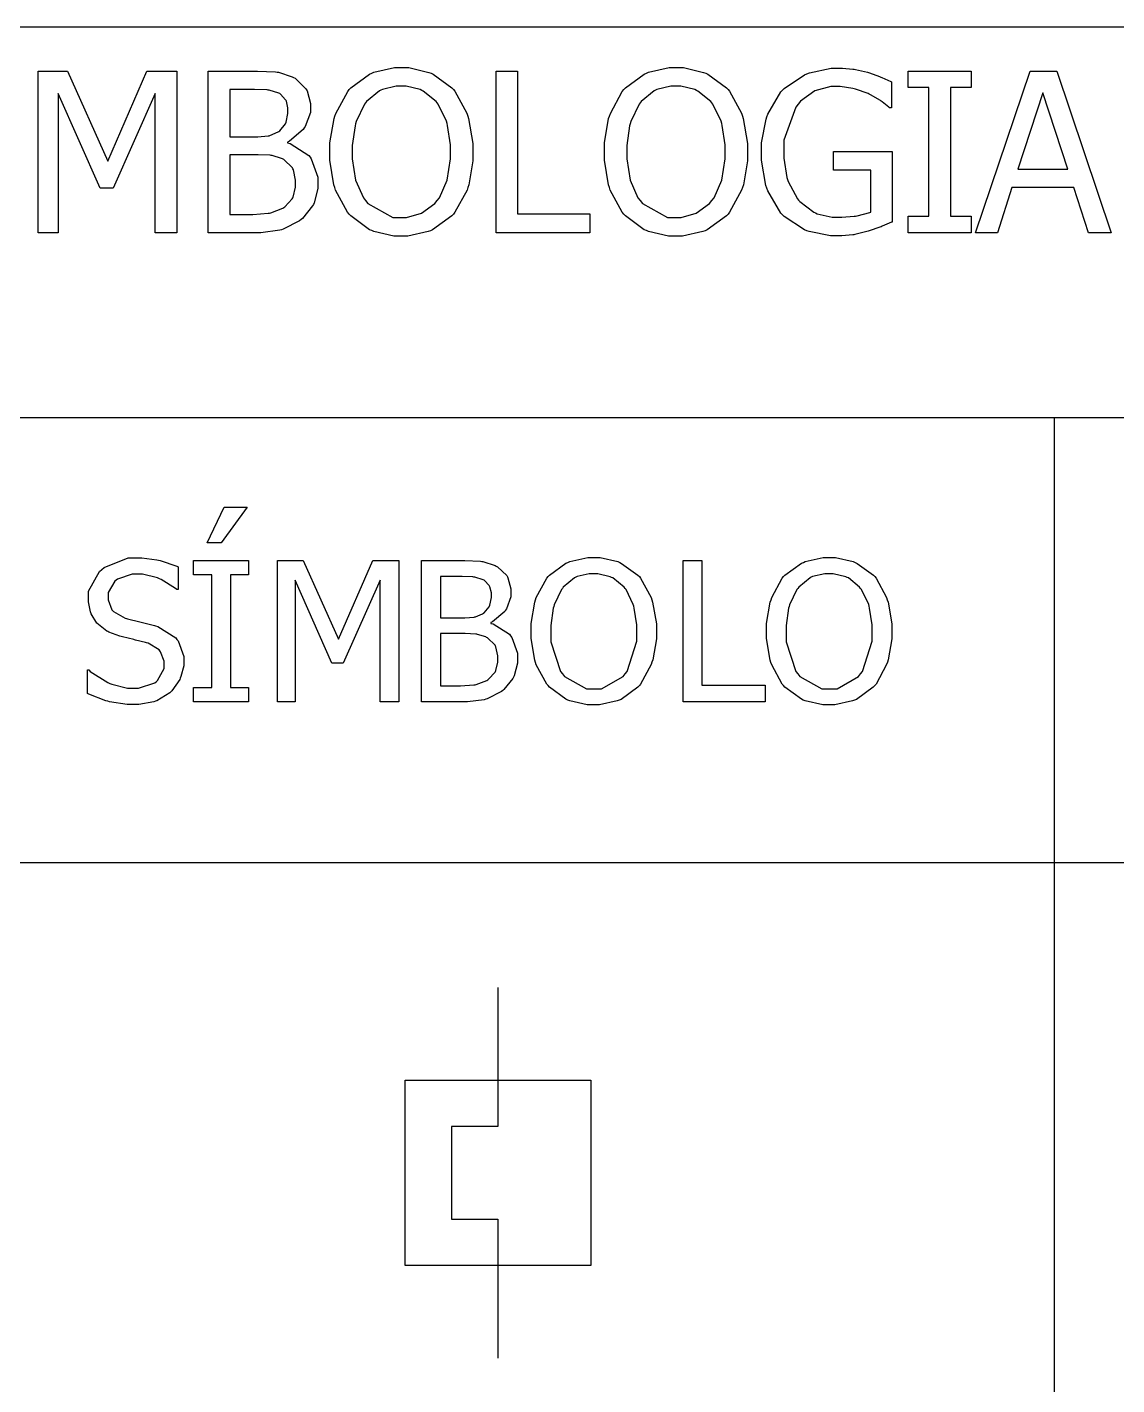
# Model space of a CAD drawing. Header units: millimetres. Extents: x 1974 to 2560, y 1429 to 1567.
# Drawn here: x 2493.155 to 2495.224, y 1530.119 to 1532.696 of the extents above; entities that cross this region are included whole.
import ezdxf

# ---------------------------------------------------------------- set-up
doc = ezdxf.new("R2010")
doc.units = ezdxf.units.MM
doc.layers.add('TEXTO', color=4, linetype='Continuous')
doc.layers.add('TIMBRE', color=7, linetype='Continuous')

msp = doc.modelspace()

# ---------------------------------------------------------------- linework, layer by layer
at = {"layer": 'TEXTO', "color": 0}
for p, q in [((2493.8134, 1532.6101), (2493.8522, 1532.6188)), ((2493.8522, 1532.6188), (2493.8652, 1532.6188)), ((2493.8652, 1532.6188), (2493.8793, 1532.6188)), ((2493.8793, 1532.6188), (2493.9175, 1532.6098)), ((2494.3349, 1532.6101), (2494.3737, 1532.6188)), ((2494.3737, 1532.6188), (2494.3867, 1532.6188)), ((2494.3867, 1532.6188), (2494.4008, 1532.6188)), ((2494.4008, 1532.6188), (2494.439, 1532.6098)), ((2494.64, 1532.6089), (2494.6816, 1532.618)), ((2494.6816, 1532.618), (2494.6955, 1532.618)), ((2494.6955, 1532.618), (2494.7029, 1532.618)), ((2494.7029, 1532.618), (2494.7228, 1532.6161)), ((2494.7228, 1532.6161), (2494.7252, 1532.6157)), ((2494.7252, 1532.6157), (2494.7275, 1532.6154)), ((2494.7275, 1532.6154), (2494.7501, 1532.6103)), ((2493.1759, 1532.3054), (2493.1759, 1532.6124)), ((2493.1759, 1532.6124), (2493.2316, 1532.6124)), ((2493.2316, 1532.6124), (2493.3083, 1532.4415)), ((2493.3083, 1532.4415), (2493.3823, 1532.6124)), ((2493.3823, 1532.6124), (2493.439, 1532.6124)), ((2493.439, 1532.6124), (2493.439, 1532.3054)), ((2493.439, 1532.6124), (2493.439, 1532.6124)), ((2493.4987, 1532.3054), (2493.4987, 1532.6124)), ((2493.4987, 1532.6124), (2493.5802, 1532.6124)), ((2493.5802, 1532.6124), (2493.5924, 1532.6124)), ((2493.5924, 1532.6124), (2493.6266, 1532.6106)), ((2493.6266, 1532.6106), (2493.6294, 1532.6103)), ((2493.6294, 1532.6103), (2493.6321, 1532.61)), ((2493.6321, 1532.61), (2493.6583, 1532.6014)), ((2493.6583, 1532.6014), (2493.6608, 1532.6001)), ((2493.6608, 1532.6001), (2493.6635, 1532.5986)), ((2493.6635, 1532.5986), (2493.6836, 1532.5793)), ((2493.7694, 1532.5806), (2493.8051, 1532.6065)), ((2493.8051, 1532.6065), (2493.8093, 1532.6082)), ((2493.8093, 1532.6082), (2493.8134, 1532.6101)), ((2493.9175, 1532.6098), (2493.9218, 1532.608)), ((2493.9218, 1532.608), (2493.926, 1532.6062)), ((2493.926, 1532.6062), (2493.9614, 1532.5805)), ((2494.0451, 1532.3054), (2494.0451, 1532.6124)), ((2494.0451, 1532.6124), (2494.0859, 1532.6124)), ((2494.0859, 1532.6124), (2494.0859, 1532.3416)), ((2494.2908, 1532.5806), (2494.3266, 1532.6065)), ((2494.3266, 1532.6065), (2494.3307, 1532.6082)), ((2494.3307, 1532.6082), (2494.3349, 1532.6101)), ((2494.439, 1532.6098), (2494.4432, 1532.608)), ((2494.4432, 1532.608), (2494.4474, 1532.6062)), ((2494.4474, 1532.6062), (2494.4829, 1532.5805)), ((2494.5923, 1532.5793), (2494.6309, 1532.6053)), ((2494.6309, 1532.6053), (2494.6354, 1532.607)), ((2494.6354, 1532.607), (2494.64, 1532.6089)), ((2494.7501, 1532.6103), (2494.7524, 1532.6096)), ((2494.7524, 1532.6096), (2494.754, 1532.6091)), ((2494.754, 1532.6091), (2494.7733, 1532.6019)), ((2494.7733, 1532.6019), (2494.7754, 1532.6009)), ((2494.7754, 1532.6009), (2494.7775, 1532.6001)), ((2494.7775, 1532.6001), (2494.7945, 1532.5923)), ((2494.7945, 1532.5923), (2494.7959, 1532.5916)), ((2494.7959, 1532.5916), (2494.7959, 1532.5423)), ((2494.8278, 1532.5811), (2494.8278, 1532.6124)), ((2494.8278, 1532.6124), (2494.947, 1532.6124)), ((2494.947, 1532.6124), (2494.947, 1532.5811)), ((2494.9557, 1532.3054), (2495.0592, 1532.6124)), ((2495.0592, 1532.6124), (2495.1096, 1532.6124)), ((2495.1096, 1532.6124), (2495.213, 1532.3054)), ((2493.2933, 1532.3899), (2493.214, 1532.57)), ((2493.214, 1532.57), (2493.214, 1532.3054)), ((2493.3981, 1532.57), (2493.3182, 1532.3899)), ((2493.3981, 1532.3054), (2493.3981, 1532.57)), ((2493.5788, 1532.5775), (2493.5396, 1532.5775)), ((2493.5396, 1532.5775), (2493.5396, 1532.4876)), ((2493.5866, 1532.5775), (2493.5788, 1532.5775)), ((2493.6103, 1532.5766), (2493.5866, 1532.5775)), ((2493.6123, 1532.5763), (2493.6103, 1532.5766)), ((2493.6143, 1532.5761), (2493.6123, 1532.5763)), ((2493.6328, 1532.5705), (2493.6143, 1532.5761)), ((2493.6345, 1532.5695), (2493.6328, 1532.5705)), ((2493.6358, 1532.5687), (2493.6345, 1532.5695)), ((2493.6457, 1532.558), (2493.6358, 1532.5687)), ((2493.6836, 1532.5793), (2493.685, 1532.5769)), ((2493.685, 1532.5769), (2493.6863, 1532.5746)), ((2493.6863, 1532.5746), (2493.6926, 1532.551)), ((2493.7407, 1532.5318), (2493.7635, 1532.5737)), ((2493.7635, 1532.5737), (2493.7665, 1532.5772)), ((2493.7665, 1532.5772), (2493.7694, 1532.5806)), ((2493.8238, 1532.5746), (2493.7993, 1532.5545)), ((2493.8267, 1532.5759), (2493.8238, 1532.5746)), ((2493.8293, 1532.5772), (2493.8267, 1532.5759)), ((2493.8557, 1532.5836), (2493.8293, 1532.5772)), ((2493.8655, 1532.5836), (2493.8557, 1532.5836)), ((2493.8744, 1532.5836), (2493.8655, 1532.5836)), ((2493.9012, 1532.577), (2493.8744, 1532.5836)), ((2493.9042, 1532.5756), (2493.9012, 1532.577)), ((2493.907, 1532.5744), (2493.9042, 1532.5756)), ((2493.9315, 1532.5545), (2493.907, 1532.5744)), ((2493.9614, 1532.5805), (2493.9643, 1532.5772)), ((2493.9643, 1532.5772), (2493.9672, 1532.5739)), ((2493.9643, 1532.5772), (2493.9643, 1532.5772)), ((2493.9672, 1532.5739), (2493.9898, 1532.5321)), ((2494.2622, 1532.5318), (2494.2849, 1532.5737)), ((2494.2849, 1532.5737), (2494.2879, 1532.5772)), ((2494.2879, 1532.5772), (2494.2908, 1532.5806)), ((2494.3452, 1532.5746), (2494.3207, 1532.5545)), ((2494.348, 1532.5759), (2494.3452, 1532.5746)), ((2494.3507, 1532.5772), (2494.348, 1532.5759)), ((2494.3771, 1532.5836), (2494.3507, 1532.5772)), ((2494.3869, 1532.5836), (2494.3771, 1532.5836)), ((2494.3958, 1532.5836), (2494.3869, 1532.5836)), ((2494.4227, 1532.577), (2494.3958, 1532.5836)), ((2494.4256, 1532.5756), (2494.4227, 1532.577)), ((2494.4284, 1532.5744), (2494.4256, 1532.5756)), ((2494.4529, 1532.5545), (2494.4284, 1532.5744)), ((2494.4829, 1532.5805), (2494.4857, 1532.5772)), ((2494.4857, 1532.5772), (2494.4886, 1532.5739)), ((2494.4857, 1532.5772), (2494.4857, 1532.5772)), ((2494.4886, 1532.5739), (2494.5112, 1532.5321)), ((2494.5611, 1532.5307), (2494.5859, 1532.5726)), ((2494.5859, 1532.5726), (2494.5892, 1532.5759)), ((2494.5892, 1532.5759), (2494.5923, 1532.5793)), ((2494.6504, 1532.5745), (2494.6234, 1532.555)), ((2494.6805, 1532.5827), (2494.6504, 1532.5745)), ((2494.6905, 1532.5827), (2494.6805, 1532.5827)), ((2494.6985, 1532.5827), (2494.6905, 1532.5827)), ((2494.7224, 1532.5793), (2494.6985, 1532.5827)), ((2494.7252, 1532.5786), (2494.7224, 1532.5793)), ((2494.7278, 1532.578), (2494.7252, 1532.5786)), ((2494.7514, 1532.5695), (2494.7278, 1532.578)), ((2494.7536, 1532.5683), (2494.7514, 1532.5695)), ((2494.756, 1532.5672), (2494.7536, 1532.5683)), ((2494.7752, 1532.5563), (2494.756, 1532.5672)), ((2494.867, 1532.5811), (2494.8278, 1532.5811)), ((2494.867, 1532.3367), (2494.867, 1532.5811)), ((2494.947, 1532.5811), (2494.9079, 1532.5811)), ((2494.9079, 1532.5811), (2494.9079, 1532.3367)), ((2495.0834, 1532.5708), (2495.0361, 1532.426)), ((2495.1308, 1532.426), (2495.0834, 1532.5708)), ((2493.6464, 1532.5566), (2493.6457, 1532.558)), ((2493.647, 1532.5552), (2493.6464, 1532.5566)), ((2493.6501, 1532.5423), (2493.647, 1532.5552)), ((2493.6501, 1532.5374), (2493.6501, 1532.5423)), ((2493.6501, 1532.5319), (2493.6501, 1532.5374)), ((2493.6501, 1532.5374), (2493.6501, 1532.5374)), ((2493.6926, 1532.551), (2493.6926, 1532.5431)), ((2493.6926, 1532.5431), (2493.6926, 1532.5334)), ((2493.7952, 1532.5492), (2493.7796, 1532.5164)), ((2493.7972, 1532.5518), (2493.7952, 1532.5492)), ((2493.7993, 1532.5545), (2493.7972, 1532.5518)), ((2493.9335, 1532.5518), (2493.9315, 1532.5545)), ((2493.9355, 1532.5492), (2493.9335, 1532.5518)), ((2493.9509, 1532.5169), (2493.9355, 1532.5492)), ((2494.3166, 1532.5492), (2494.301, 1532.5164)), ((2494.3186, 1532.5518), (2494.3166, 1532.5492)), ((2494.3207, 1532.5545), (2494.3186, 1532.5518)), ((2494.455, 1532.5518), (2494.4529, 1532.5545)), ((2494.457, 1532.5492), (2494.455, 1532.5518)), ((2494.4724, 1532.5169), (2494.457, 1532.5492)), ((2494.6143, 1532.5438), (2494.5915, 1532.4813)), ((2494.6189, 1532.5493), (2494.6143, 1532.5438)), ((2494.6234, 1532.555), (2494.6189, 1532.5493)), ((2494.7766, 1532.5552), (2494.7752, 1532.5563)), ((2494.778, 1532.5542), (2494.7766, 1532.5552)), ((2494.7911, 1532.5435), (2494.778, 1532.5542)), ((2494.7924, 1532.5423), (2494.7911, 1532.5435)), ((2494.7959, 1532.5423), (2494.7924, 1532.5423)), ((2493.6345, 1532.4988), (2493.6455, 1532.5119)), ((2493.6455, 1532.5119), (2493.6462, 1532.5134)), ((2493.6462, 1532.5134), (2493.6468, 1532.5151)), ((2493.6468, 1532.5151), (2493.6501, 1532.5319)), ((2493.6926, 1532.5334), (2493.683, 1532.5072)), ((2493.7295, 1532.4759), (2493.7375, 1532.522)), ((2493.7375, 1532.522), (2493.7392, 1532.5269)), ((2493.7392, 1532.5269), (2493.7407, 1532.5318)), ((2493.7785, 1532.5124), (2493.7775, 1532.5085)), ((2493.7796, 1532.5164), (2493.7785, 1532.5124)), ((2493.9521, 1532.5129), (2493.9509, 1532.5169)), ((2493.9532, 1532.509), (2493.9521, 1532.5129)), ((2493.9898, 1532.5321), (2493.9915, 1532.527)), ((2493.9915, 1532.527), (2493.993, 1532.5221)), ((2493.993, 1532.5221), (2494.0012, 1532.4746)), ((2494.251, 1532.4759), (2494.2589, 1532.522)), ((2494.2589, 1532.522), (2494.2606, 1532.5269)), ((2494.2606, 1532.5269), (2494.2622, 1532.5318)), ((2494.3, 1532.5124), (2494.2988, 1532.5085)), ((2494.301, 1532.5164), (2494.3, 1532.5124)), ((2494.4735, 1532.5129), (2494.4724, 1532.5169)), ((2494.4746, 1532.509), (2494.4735, 1532.5129)), ((2494.5112, 1532.5321), (2494.5129, 1532.527)), ((2494.5129, 1532.527), (2494.5145, 1532.5221)), ((2494.5145, 1532.5221), (2494.5226, 1532.4746)), ((2494.549, 1532.4759), (2494.5577, 1532.5209)), ((2494.5577, 1532.5209), (2494.5595, 1532.5257)), ((2494.5595, 1532.5257), (2494.5611, 1532.5307)), ((2493.5396, 1532.4876), (2493.586, 1532.4876)), ((2493.586, 1532.4876), (2493.5929, 1532.4876)), ((2493.5929, 1532.4876), (2493.6126, 1532.4893)), ((2493.6126, 1532.4893), (2493.6142, 1532.4895)), ((2493.6142, 1532.4895), (2493.6156, 1532.49)), ((2493.6156, 1532.49), (2493.6314, 1532.4967)), ((2493.6314, 1532.4967), (2493.633, 1532.4977)), ((2493.633, 1532.4977), (2493.6345, 1532.4988)), ((2493.6792, 1532.5015), (2493.6528, 1532.4792)), ((2493.6811, 1532.5043), (2493.6792, 1532.5015)), ((2493.683, 1532.5072), (2493.6811, 1532.5043)), ((2493.7775, 1532.5085), (2493.772, 1532.4712)), ((2493.9587, 1532.4724), (2493.9532, 1532.509)), ((2494.2988, 1532.5085), (2494.2935, 1532.4712)), ((2494.4801, 1532.4724), (2494.4746, 1532.509)), ((2493.6528, 1532.4792), (2493.6495, 1532.4776)), ((2493.6495, 1532.4776), (2493.6495, 1532.4759)), ((2493.6495, 1532.4759), (2493.654, 1532.4747)), ((2493.654, 1532.4747), (2493.6895, 1532.4521)), ((2493.7295, 1532.4589), (2493.7295, 1532.4759)), ((2493.7295, 1532.4432), (2493.7295, 1532.4589)), ((2493.772, 1532.4712), (2493.772, 1532.4589)), ((2493.772, 1532.4589), (2493.772, 1532.4455)), ((2493.9587, 1532.4589), (2493.9587, 1532.4724)), ((2493.9587, 1532.4455), (2493.9587, 1532.4589)), ((2493.9587, 1532.4589), (2493.9587, 1532.4589)), ((2494.0012, 1532.4746), (2494.0012, 1532.4589)), ((2494.0012, 1532.4589), (2494.0012, 1532.442)), ((2494.251, 1532.4589), (2494.251, 1532.4759)), ((2494.251, 1532.4432), (2494.251, 1532.4589)), ((2494.2935, 1532.4712), (2494.2935, 1532.4589)), ((2494.2935, 1532.4589), (2494.2935, 1532.4455)), ((2494.4801, 1532.4589), (2494.4801, 1532.4724)), ((2494.4801, 1532.4455), (2494.4801, 1532.4589)), ((2494.4801, 1532.4589), (2494.4801, 1532.4589)), ((2494.5226, 1532.4746), (2494.5226, 1532.4589)), ((2494.5226, 1532.4589), (2494.5226, 1532.442)), ((2494.549, 1532.4592), (2494.549, 1532.4759)), ((2494.549, 1532.4432), (2494.549, 1532.4592)), ((2494.5915, 1532.4813), (2494.5915, 1532.4605)), ((2494.5915, 1532.4605), (2494.5915, 1532.447)), ((2494.6858, 1532.4239), (2494.6858, 1532.4598)), ((2494.6858, 1532.4598), (2494.7971, 1532.4598)), ((2494.7971, 1532.4598), (2494.7971, 1532.3257)), ((2493.586, 1532.4536), (2493.5396, 1532.4536)), ((2493.5396, 1532.4536), (2493.5396, 1532.3402)), ((2493.5935, 1532.4536), (2493.586, 1532.4536)), ((2493.6165, 1532.4525), (2493.5935, 1532.4536)), ((2493.6184, 1532.4522), (2493.6165, 1532.4525)), ((2493.6202, 1532.452), (2493.6184, 1532.4522)), ((2493.6379, 1532.4465), (2493.6202, 1532.452)), ((2493.6396, 1532.4456), (2493.6379, 1532.4465)), ((2493.642, 1532.4444), (2493.6396, 1532.4456)), ((2493.6587, 1532.4284), (2493.642, 1532.4444)), ((2493.6895, 1532.4521), (2493.692, 1532.4489)), ((2493.692, 1532.4489), (2493.6944, 1532.4455)), ((2493.6944, 1532.4455), (2493.7071, 1532.4111)), ((2493.7374, 1532.3961), (2493.7295, 1532.4432)), ((2493.772, 1532.4455), (2493.7783, 1532.4055)), ((2493.9523, 1532.4055), (2493.9587, 1532.4455)), ((2494.0012, 1532.442), (2493.9932, 1532.3963)), ((2494.2588, 1532.3961), (2494.251, 1532.4432)), ((2494.2935, 1532.4455), (2494.2998, 1532.4055)), ((2494.4737, 1532.4055), (2494.4801, 1532.4455)), ((2494.5226, 1532.442), (2494.5147, 1532.3963)), ((2494.5576, 1532.395), (2494.549, 1532.4432)), ((2494.5915, 1532.447), (2494.5975, 1532.4103)), ((2493.6595, 1532.4265), (2493.6587, 1532.4284)), ((2493.6604, 1532.4247), (2493.6595, 1532.4265)), ((2493.6645, 1532.4051), (2493.6604, 1532.4247)), ((2493.7071, 1532.4111), (2493.7071, 1532.3996)), ((2494.5975, 1532.4103), (2494.5987, 1532.4064)), ((2494.7567, 1532.4239), (2494.6858, 1532.4239)), ((2494.7567, 1532.3445), (2494.7567, 1532.4239)), ((2495.0361, 1532.426), (2495.1308, 1532.426)), ((2495.0361, 1532.426), (2495.0361, 1532.426)), ((2493.3182, 1532.3899), (2493.2933, 1532.3899)), ((2493.6601, 1532.3732), (2493.6645, 1532.3918)), ((2493.6645, 1532.3979), (2493.6645, 1532.4051)), ((2493.6645, 1532.3918), (2493.6645, 1532.3979)), ((2493.6645, 1532.3979), (2493.6645, 1532.3979)), ((2493.7071, 1532.3894), (2493.6997, 1532.3621)), ((2493.7071, 1532.3996), (2493.7071, 1532.3894)), ((2493.7071, 1532.3996), (2493.7071, 1532.3996)), ((2493.739, 1532.3911), (2493.7374, 1532.3961)), ((2493.7406, 1532.3861), (2493.739, 1532.3911)), ((2493.7633, 1532.3442), (2493.7406, 1532.3861)), ((2493.7783, 1532.4055), (2493.7932, 1532.3717)), ((2493.9376, 1532.3717), (2493.9523, 1532.4055)), ((2493.99, 1532.3863), (2493.9672, 1532.3442)), ((2493.9916, 1532.3913), (2493.99, 1532.3863)), ((2493.9932, 1532.3963), (2493.9916, 1532.3913)), ((2494.2605, 1532.3911), (2494.2588, 1532.3961)), ((2494.262, 1532.3861), (2494.2605, 1532.3911)), ((2494.2848, 1532.3442), (2494.262, 1532.3861)), ((2494.2998, 1532.4055), (2494.3146, 1532.3717)), ((2494.4591, 1532.3717), (2494.4737, 1532.4055)), ((2494.5114, 1532.3863), (2494.4886, 1532.3442)), ((2494.5131, 1532.3913), (2494.5114, 1532.3863)), ((2494.5147, 1532.3963), (2494.5131, 1532.3913)), ((2494.5594, 1532.3899), (2494.5576, 1532.395)), ((2494.561, 1532.385), (2494.5594, 1532.3899)), ((2494.5858, 1532.3428), (2494.561, 1532.385)), ((2494.5987, 1532.4064), (2494.5999, 1532.4027)), ((2494.5999, 1532.4027), (2494.6172, 1532.3699)), ((2495.0247, 1532.3911), (2494.9969, 1532.3054)), ((2495.1422, 1532.3911), (2495.0247, 1532.3911)), ((2495.17, 1532.3054), (2495.1422, 1532.3911)), ((2493.6441, 1532.3545), (2493.6582, 1532.3698)), ((2493.6582, 1532.3698), (2493.6592, 1532.3714)), ((2493.6592, 1532.3714), (2493.6601, 1532.3732)), ((2493.6969, 1532.3563), (2493.6776, 1532.3322)), ((2493.6984, 1532.3592), (2493.6969, 1532.3563)), ((2493.6997, 1532.3621), (2493.6984, 1532.3592)), ((2493.7932, 1532.3717), (2493.7974, 1532.3663)), ((2493.7974, 1532.3663), (2493.8016, 1532.3609)), ((2493.8016, 1532.3609), (2493.8494, 1532.3342)), ((2493.9038, 1532.3423), (2493.9292, 1532.3609)), ((2493.9292, 1532.3609), (2493.9335, 1532.3663)), ((2493.9335, 1532.3663), (2493.9376, 1532.3717)), ((2494.3146, 1532.3717), (2494.3189, 1532.3663)), ((2494.3189, 1532.3663), (2494.3231, 1532.3609)), ((2494.3231, 1532.3609), (2494.3709, 1532.3342)), ((2494.4252, 1532.3423), (2494.4506, 1532.3609)), ((2494.4506, 1532.3609), (2494.4549, 1532.3663)), ((2494.4549, 1532.3663), (2494.4591, 1532.3717)), ((2494.6172, 1532.3699), (2494.6195, 1532.3673)), ((2494.6195, 1532.3673), (2494.6217, 1532.3647)), ((2494.6217, 1532.3647), (2494.6484, 1532.3445)), ((2493.5396, 1532.3402), (2493.5727, 1532.3402)), ((2493.5727, 1532.3402), (2493.5833, 1532.3402)), ((2493.5833, 1532.3402), (2493.6124, 1532.3423)), ((2493.6124, 1532.3423), (2493.615, 1532.3427)), ((2493.615, 1532.3427), (2493.6176, 1532.3432)), ((2493.6176, 1532.3432), (2493.6402, 1532.3519)), ((2493.6402, 1532.3519), (2493.6423, 1532.3532)), ((2493.6423, 1532.3532), (2493.6441, 1532.3545)), ((2493.6751, 1532.3303), (2493.6722, 1532.3281)), ((2493.6776, 1532.3322), (2493.6751, 1532.3303)), ((2493.7663, 1532.3409), (2493.7633, 1532.3442)), ((2493.7692, 1532.3373), (2493.7663, 1532.3409)), ((2493.805, 1532.3112), (2493.7692, 1532.3373)), ((2493.8494, 1532.3342), (2493.8655, 1532.3342)), ((2493.8655, 1532.3342), (2493.875, 1532.3342)), ((2493.875, 1532.3342), (2493.9038, 1532.3423)), ((2493.9611, 1532.3373), (2493.9246, 1532.3109)), ((2493.9643, 1532.3409), (2493.9611, 1532.3373)), ((2493.9672, 1532.3442), (2493.9643, 1532.3409)), ((2494.0859, 1532.3416), (2494.2232, 1532.3416)), ((2494.2232, 1532.3416), (2494.2232, 1532.3054)), ((2494.2232, 1532.3416), (2494.2232, 1532.3416)), ((2494.2877, 1532.3409), (2494.2848, 1532.3442)), ((2494.2907, 1532.3373), (2494.2877, 1532.3409)), ((2494.3264, 1532.3112), (2494.2907, 1532.3373)), ((2494.3709, 1532.3342), (2494.3869, 1532.3342)), ((2494.3869, 1532.3342), (2494.3964, 1532.3342)), ((2494.3964, 1532.3342), (2494.4252, 1532.3423)), ((2494.4825, 1532.3373), (2494.446, 1532.3109)), ((2494.4857, 1532.3409), (2494.4825, 1532.3373)), ((2494.4886, 1532.3442), (2494.4857, 1532.3409)), ((2494.5891, 1532.3394), (2494.5858, 1532.3428)), ((2494.5923, 1532.3361), (2494.5891, 1532.3394)), ((2494.6309, 1532.3109), (2494.5923, 1532.3361)), ((2494.6484, 1532.3445), (2494.6515, 1532.343)), ((2494.6515, 1532.343), (2494.6546, 1532.3416)), ((2494.6546, 1532.3416), (2494.6836, 1532.3347)), ((2494.6836, 1532.3347), (2494.6934, 1532.3347)), ((2494.6934, 1532.3347), (2494.7019, 1532.3347)), ((2494.7019, 1532.3347), (2494.7249, 1532.3367)), ((2494.7249, 1532.3367), (2494.7278, 1532.3371)), ((2494.7278, 1532.3371), (2494.7306, 1532.3376)), ((2494.7306, 1532.3376), (2494.7547, 1532.3438)), ((2494.7547, 1532.3438), (2494.7567, 1532.3445)), ((2494.8278, 1532.3054), (2494.8278, 1532.3367)), ((2494.8278, 1532.3367), (2494.867, 1532.3367)), ((2494.9079, 1532.3367), (2494.947, 1532.3367)), ((2494.947, 1532.3367), (2494.947, 1532.3054)), ((2494.947, 1532.3367), (2494.947, 1532.3367)), ((2493.214, 1532.3054), (2493.1759, 1532.3054)), ((2493.439, 1532.3054), (2493.3981, 1532.3054)), ((2493.5868, 1532.3054), (2493.4987, 1532.3054)), ((2493.5988, 1532.3054), (2493.5868, 1532.3054)), ((2493.6346, 1532.3101), (2493.5988, 1532.3054)), ((2493.6379, 1532.3109), (2493.6346, 1532.3101)), ((2493.6412, 1532.3119), (2493.6379, 1532.3109)), ((2493.6722, 1532.3281), (2493.6412, 1532.3119)), ((2493.8092, 1532.3094), (2493.805, 1532.3112)), ((2493.8132, 1532.3077), (2493.8092, 1532.3094)), ((2493.8512, 1532.2989), (2493.8132, 1532.3077)), ((2493.9163, 1532.3075), (2493.8779, 1532.2989)), ((2493.9204, 1532.3091), (2493.9163, 1532.3075)), ((2493.9246, 1532.3109), (2493.9204, 1532.3091)), ((2494.2232, 1532.3054), (2494.0451, 1532.3054)), ((2494.3307, 1532.3094), (2494.3264, 1532.3112)), ((2494.3347, 1532.3077), (2494.3307, 1532.3094)), ((2494.3726, 1532.2989), (2494.3347, 1532.3077)), ((2494.4377, 1532.3075), (2494.3994, 1532.2989)), ((2494.4419, 1532.3091), (2494.4377, 1532.3075)), ((2494.446, 1532.3109), (2494.4419, 1532.3091)), ((2494.6354, 1532.3093), (2494.6309, 1532.3109)), ((2494.6399, 1532.3076), (2494.6354, 1532.3093)), ((2494.6801, 1532.2993), (2494.6399, 1532.3076)), ((2494.7493, 1532.3078), (2494.7265, 1532.3021)), ((2494.7518, 1532.3085), (2494.7493, 1532.3078)), ((2494.7536, 1532.309), (2494.7518, 1532.3085)), ((2494.774, 1532.316), (2494.7536, 1532.309)), ((2494.7762, 1532.3169), (2494.774, 1532.316)), ((2494.7783, 1532.3178), (2494.7762, 1532.3169)), ((2494.7958, 1532.3252), (2494.7783, 1532.3178)), ((2494.7971, 1532.3257), (2494.7958, 1532.3252)), ((2494.947, 1532.3054), (2494.8278, 1532.3054)), ((2494.9969, 1532.3054), (2494.9557, 1532.3054)), ((2494.9969, 1532.3054), (2494.9969, 1532.3054)), ((2495.213, 1532.3054), (2495.17, 1532.3054)), ((2493.8652, 1532.2989), (2493.8512, 1532.2989)), ((2493.8779, 1532.2989), (2493.8652, 1532.2989)), ((2494.3867, 1532.2989), (2494.3726, 1532.2989)), ((2494.3994, 1532.2989), (2494.3867, 1532.2989)), ((2494.695, 1532.2993), (2494.6801, 1532.2993)), ((2494.7018, 1532.2993), (2494.695, 1532.2993)), ((2494.695, 1532.2993), (2494.695, 1532.2993)), ((2494.7224, 1532.3013), (2494.7018, 1532.2993)), ((2494.7245, 1532.3017), (2494.7224, 1532.3013)), ((2494.7265, 1532.3021), (2494.7245, 1532.3017)), ((2507.7976, 1531.9544), (2478.9131, 1531.9544)), ((2495.1048, 1531.9544), (2495.1048, 1515.0586)), ((2493.4966, 1531.717), (2493.5289, 1531.7845)), ((2493.5727, 1531.7845), (2493.5235, 1531.717)), ((2493.5289, 1531.7845), (2493.5727, 1531.7845)), ((2493.5289, 1531.7845), (2493.5289, 1531.7845)), ((2493.5235, 1531.717), (2493.4966, 1531.717)), ((2493.301, 1531.6699), (2493.3465, 1531.6883)), ((2493.3465, 1531.6883), (2493.3617, 1531.6883)), ((2493.3617, 1531.6883), (2493.3724, 1531.6883)), ((2493.3724, 1531.6883), (2493.401, 1531.6846)), ((2494.1851, 1531.6813), (2494.2192, 1531.689)), ((2494.2192, 1531.689), (2494.2306, 1531.689)), ((2494.2306, 1531.689), (2494.2429, 1531.689)), ((2494.2429, 1531.689), (2494.2762, 1531.6811)), ((2494.6322, 1531.6813), (2494.6663, 1531.689)), ((2494.6663, 1531.689), (2494.6776, 1531.689)), ((2494.6776, 1531.689), (2494.6899, 1531.689)), ((2494.6899, 1531.689), (2494.7233, 1531.6811)), ((2493.2713, 1531.6252), (2493.2925, 1531.6626)), ((2493.2925, 1531.6626), (2493.2968, 1531.6662)), ((2493.2968, 1531.6662), (2493.301, 1531.6699)), ((2493.401, 1531.6846), (2493.4044, 1531.6838)), ((2493.4044, 1531.6838), (2493.4077, 1531.6831)), ((2493.4077, 1531.6831), (2493.4388, 1531.6724)), ((2493.4388, 1531.6724), (2493.4416, 1531.671)), ((2493.4416, 1531.671), (2493.4416, 1531.6282)), ((2493.4709, 1531.6561), (2493.4709, 1531.6834)), ((2493.4709, 1531.6834), (2493.5752, 1531.6834)), ((2493.5752, 1531.6834), (2493.5752, 1531.6561)), ((2493.6303, 1531.4148), (2493.6303, 1531.6834)), ((2493.6303, 1531.6834), (2493.6791, 1531.6834)), ((2493.6791, 1531.6834), (2493.7463, 1531.5338)), ((2493.7463, 1531.5338), (2493.811, 1531.6834)), ((2493.811, 1531.6834), (2493.8607, 1531.6834)), ((2493.8607, 1531.6834), (2493.8607, 1531.4148)), ((2493.8607, 1531.6834), (2493.8607, 1531.6834)), ((2493.9036, 1531.4148), (2493.9036, 1531.6834)), ((2493.9036, 1531.6834), (2493.9749, 1531.6834)), ((2493.9749, 1531.6834), (2493.9857, 1531.6834)), ((2493.9857, 1531.6834), (2494.0155, 1531.682)), ((2494.0155, 1531.682), (2494.018, 1531.6816)), ((2494.018, 1531.6816), (2494.0203, 1531.6813)), ((2494.0203, 1531.6813), (2494.0432, 1531.6738)), ((2494.0432, 1531.6738), (2494.0455, 1531.6726)), ((2494.0455, 1531.6726), (2494.0479, 1531.6714)), ((2494.0479, 1531.6714), (2494.0655, 1531.6545)), ((2494.1466, 1531.6556), (2494.1779, 1531.6782)), ((2494.1779, 1531.6782), (2494.1816, 1531.6798)), ((2494.1816, 1531.6798), (2494.1851, 1531.6813)), ((2494.2762, 1531.6811), (2494.28, 1531.6795)), ((2494.28, 1531.6795), (2494.2836, 1531.6779)), ((2494.2836, 1531.6779), (2494.3145, 1531.6555)), ((2494.4002, 1531.4148), (2494.4002, 1531.6834)), ((2494.4002, 1531.6834), (2494.4359, 1531.6834)), ((2494.4359, 1531.6834), (2494.4359, 1531.4465)), ((2494.5937, 1531.6556), (2494.6249, 1531.6782)), ((2494.6249, 1531.6782), (2494.6286, 1531.6798)), ((2494.6286, 1531.6798), (2494.6322, 1531.6813)), ((2494.7233, 1531.6811), (2494.727, 1531.6795)), ((2494.727, 1531.6795), (2494.7307, 1531.6779)), ((2494.7307, 1531.6779), (2494.7616, 1531.6555)), ((2493.3213, 1531.6439), (2493.3085, 1531.6224)), ((2493.3239, 1531.6459), (2493.3213, 1531.6439)), ((2493.3264, 1531.6478), (2493.3239, 1531.6459)), ((2493.3541, 1531.6575), (2493.3264, 1531.6478)), ((2493.3641, 1531.6575), (2493.3541, 1531.6575)), ((2493.3737, 1531.6575), (2493.3641, 1531.6575)), ((2493.4027, 1531.6501), (2493.3737, 1531.6575)), ((2493.4061, 1531.6487), (2493.4027, 1531.6501)), ((2493.4094, 1531.6472), (2493.4061, 1531.6487)), ((2493.4368, 1531.6303), (2493.4094, 1531.6472)), ((2493.5053, 1531.6561), (2493.4709, 1531.6561)), ((2493.5053, 1531.4422), (2493.5053, 1531.6561)), ((2493.5752, 1531.6561), (2493.541, 1531.6561)), ((2493.541, 1531.6561), (2493.541, 1531.4422)), ((2493.7332, 1531.4887), (2493.6637, 1531.6462)), ((2493.6637, 1531.6462), (2493.6637, 1531.4148)), ((2493.825, 1531.6462), (2493.7549, 1531.4887)), ((2493.825, 1531.4148), (2493.825, 1531.6462)), ((2493.9737, 1531.653), (2493.9394, 1531.653)), ((2493.9394, 1531.653), (2493.9394, 1531.5743)), ((2493.9806, 1531.653), (2493.9737, 1531.653)), ((2494.0012, 1531.6521), (2493.9806, 1531.653)), ((2494.003, 1531.6519), (2494.0012, 1531.6521)), ((2494.0048, 1531.6517), (2494.003, 1531.6519)), ((2494.0209, 1531.6467), (2494.0048, 1531.6517)), ((2494.0224, 1531.6459), (2494.0209, 1531.6467)), ((2494.0235, 1531.6452), (2494.0224, 1531.6459)), ((2494.0322, 1531.6359), (2494.0235, 1531.6452)), ((2494.0329, 1531.6346), (2494.0322, 1531.6359)), ((2494.0333, 1531.6335), (2494.0329, 1531.6346)), ((2494.0362, 1531.622), (2494.0333, 1531.6335)), ((2494.0655, 1531.6545), (2494.0666, 1531.6524)), ((2494.0666, 1531.6524), (2494.0676, 1531.6503)), ((2494.0676, 1531.6503), (2494.0733, 1531.6297)), ((2494.1215, 1531.6128), (2494.1415, 1531.6496)), ((2494.1415, 1531.6496), (2494.1441, 1531.6526)), ((2494.1441, 1531.6526), (2494.1466, 1531.6556)), ((2494.1943, 1531.6503), (2494.1728, 1531.6328)), ((2494.1967, 1531.6514), (2494.1943, 1531.6503)), ((2494.1992, 1531.6526), (2494.1967, 1531.6514)), ((2494.2222, 1531.6582), (2494.1992, 1531.6526)), ((2494.2308, 1531.6582), (2494.2222, 1531.6582)), ((2494.2385, 1531.6582), (2494.2308, 1531.6582)), ((2494.2619, 1531.6524), (2494.2385, 1531.6582)), ((2494.2645, 1531.6512), (2494.2619, 1531.6524)), ((2494.267, 1531.6501), (2494.2645, 1531.6512)), ((2494.2883, 1531.6327), (2494.267, 1531.6501)), ((2494.3145, 1531.6555), (2494.3172, 1531.6526)), ((2494.3172, 1531.6526), (2494.3197, 1531.6497)), ((2494.3172, 1531.6526), (2494.3172, 1531.6526)), ((2494.3197, 1531.6497), (2494.3395, 1531.6131)), ((2494.5685, 1531.6128), (2494.5885, 1531.6496)), ((2494.5885, 1531.6496), (2494.5911, 1531.6526)), ((2494.5911, 1531.6526), (2494.5937, 1531.6556)), ((2494.6413, 1531.6503), (2494.6199, 1531.6328)), ((2494.6437, 1531.6514), (2494.6413, 1531.6503)), ((2494.6462, 1531.6526), (2494.6437, 1531.6514)), ((2494.6691, 1531.6582), (2494.6462, 1531.6526)), ((2494.6777, 1531.6582), (2494.6691, 1531.6582)), ((2494.6855, 1531.6582), (2494.6777, 1531.6582)), ((2494.709, 1531.6524), (2494.6855, 1531.6582)), ((2494.7115, 1531.6512), (2494.709, 1531.6524)), ((2494.7141, 1531.6501), (2494.7115, 1531.6512)), ((2494.7354, 1531.6327), (2494.7141, 1531.6501)), ((2494.7616, 1531.6555), (2494.7641, 1531.6526)), ((2494.7641, 1531.6526), (2494.7666, 1531.6497)), ((2494.7641, 1531.6526), (2494.7641, 1531.6526)), ((2494.7666, 1531.6497), (2494.7865, 1531.6131)), ((2493.2713, 1531.6115), (2493.2713, 1531.6252)), ((2493.2713, 1531.6051), (2493.2713, 1531.6115)), ((2493.3085, 1531.6224), (2493.3085, 1531.6152)), ((2493.3085, 1531.6152), (2493.3085, 1531.6084)), ((2493.3085, 1531.6084), (2493.316, 1531.5897)), ((2493.439, 1531.6282), (2493.4368, 1531.6303)), ((2493.4416, 1531.6282), (2493.439, 1531.6282)), ((2494.0332, 1531.5982), (2494.0362, 1531.6129)), ((2494.0362, 1531.6177), (2494.0362, 1531.622)), ((2494.0362, 1531.6129), (2494.0362, 1531.6177)), ((2494.0362, 1531.6177), (2494.0362, 1531.6177)), ((2494.0733, 1531.6144), (2494.065, 1531.5915)), ((2494.0733, 1531.6297), (2494.0733, 1531.6228)), ((2494.0733, 1531.6228), (2494.0733, 1531.6144)), ((2494.1187, 1531.6043), (2494.1202, 1531.6085)), ((2494.1202, 1531.6085), (2494.1215, 1531.6128)), ((2494.1692, 1531.6282), (2494.1556, 1531.5994)), ((2494.171, 1531.6303), (2494.1692, 1531.6282)), ((2494.1728, 1531.6328), (2494.171, 1531.6303)), ((2494.2902, 1531.6303), (2494.2883, 1531.6327)), ((2494.2919, 1531.6282), (2494.2902, 1531.6303)), ((2494.3055, 1531.5998), (2494.2919, 1531.6282)), ((2494.3395, 1531.6131), (2494.3409, 1531.6087)), ((2494.3409, 1531.6087), (2494.3423, 1531.6044)), ((2494.5657, 1531.6043), (2494.5672, 1531.6085)), ((2494.5672, 1531.6085), (2494.5685, 1531.6128)), ((2494.6162, 1531.6282), (2494.6025, 1531.5994)), ((2494.618, 1531.6303), (2494.6162, 1531.6282)), ((2494.6199, 1531.6328), (2494.618, 1531.6303)), ((2494.7373, 1531.6303), (2494.7354, 1531.6327)), ((2494.739, 1531.6282), (2494.7373, 1531.6303)), ((2494.7526, 1531.5998), (2494.739, 1531.6282)), ((2494.7865, 1531.6131), (2494.788, 1531.6087)), ((2494.788, 1531.6087), (2494.7894, 1531.6044)), ((2493.2752, 1531.5858), (2493.2713, 1531.6051)), ((2493.2759, 1531.5838), (2493.2752, 1531.5858)), ((2493.2766, 1531.5818), (2493.2759, 1531.5838)), ((2493.316, 1531.5897), (2493.3175, 1531.588)), ((2493.3175, 1531.588), (2493.319, 1531.5863)), ((2493.319, 1531.5863), (2493.3408, 1531.574)), ((2494.006, 1531.5763), (2494.0196, 1531.5823)), ((2494.0196, 1531.5823), (2494.0211, 1531.5831)), ((2494.0211, 1531.5831), (2494.0224, 1531.5839)), ((2494.0224, 1531.5839), (2494.032, 1531.5954)), ((2494.032, 1531.5954), (2494.0327, 1531.5968)), ((2494.0327, 1531.5968), (2494.0332, 1531.5982)), ((2494.0616, 1531.5865), (2494.0384, 1531.5669)), ((2494.0633, 1531.5889), (2494.0616, 1531.5865)), ((2494.065, 1531.5915), (2494.0633, 1531.5889)), ((2494.1118, 1531.564), (2494.1187, 1531.6043)), ((2494.1536, 1531.5925), (2494.149, 1531.5599)), ((2494.1546, 1531.5959), (2494.1536, 1531.5925)), ((2494.1556, 1531.5994), (2494.1546, 1531.5959)), ((2494.3065, 1531.5963), (2494.3055, 1531.5998)), ((2494.3074, 1531.5929), (2494.3065, 1531.5963)), ((2494.3122, 1531.5609), (2494.3074, 1531.5929)), ((2494.3423, 1531.6044), (2494.3495, 1531.563)), ((2494.5588, 1531.564), (2494.5657, 1531.6043)), ((2494.6006, 1531.5925), (2494.596, 1531.5599)), ((2494.6016, 1531.5959), (2494.6006, 1531.5925)), ((2494.6025, 1531.5994), (2494.6016, 1531.5959)), ((2494.7536, 1531.5963), (2494.7526, 1531.5998)), ((2494.7544, 1531.5929), (2494.7536, 1531.5963)), ((2494.7593, 1531.5609), (2494.7544, 1531.5929)), ((2494.7894, 1531.6044), (2494.7964, 1531.563)), ((2493.2874, 1531.5645), (2493.2766, 1531.5818)), ((2493.2889, 1531.563), (2493.2874, 1531.5645)), ((2493.2902, 1531.5615), (2493.2889, 1531.563)), ((2493.3065, 1531.5492), (2493.2902, 1531.5615)), ((2493.3408, 1531.574), (2493.3437, 1531.5732)), ((2493.3437, 1531.5732), (2493.3455, 1531.5727)), ((2493.3455, 1531.5727), (2493.3687, 1531.5669)), ((2493.3687, 1531.5669), (2493.3715, 1531.5662)), ((2493.3715, 1531.5662), (2493.3742, 1531.5656)), ((2493.3742, 1531.5656), (2493.3969, 1531.5597)), ((2493.3969, 1531.5597), (2493.3988, 1531.5592)), ((2493.3988, 1531.5592), (2493.4033, 1531.5578)), ((2493.4033, 1531.5578), (2493.4371, 1531.5364)), ((2493.9394, 1531.5743), (2493.98, 1531.5743)), ((2493.98, 1531.5743), (2493.9861, 1531.5743)), ((2493.9861, 1531.5743), (2494.0034, 1531.5757)), ((2494.0034, 1531.5757), (2494.0047, 1531.5761)), ((2494.0047, 1531.5761), (2494.006, 1531.5763)), ((2494.0384, 1531.5669), (2494.0355, 1531.5654)), ((2494.0355, 1531.5654), (2494.0355, 1531.564)), ((2494.0355, 1531.564), (2494.0396, 1531.563)), ((2494.0396, 1531.563), (2494.0705, 1531.5432)), ((2494.1118, 1531.549), (2494.1118, 1531.564)), ((2494.149, 1531.5599), (2494.149, 1531.549)), ((2494.3122, 1531.549), (2494.3122, 1531.5609)), ((2494.3495, 1531.563), (2494.3495, 1531.549)), ((2494.5588, 1531.549), (2494.5588, 1531.564)), ((2494.596, 1531.5599), (2494.596, 1531.549)), ((2494.7593, 1531.549), (2494.7593, 1531.5609)), ((2494.7964, 1531.563), (2494.7964, 1531.549)), ((2493.3083, 1531.5483), (2493.3065, 1531.5492)), ((2493.3101, 1531.5474), (2493.3083, 1531.5483)), ((2493.3308, 1531.5397), (2493.3101, 1531.5474)), ((2493.3332, 1531.5391), (2493.3308, 1531.5397)), ((2493.3357, 1531.5385), (2493.3332, 1531.5391)), ((2493.3572, 1531.5331), (2493.3357, 1531.5385)), ((2493.359, 1531.5328), (2493.3572, 1531.5331)), ((2493.3606, 1531.5323), (2493.359, 1531.5328)), ((2493.3796, 1531.5276), (2493.3606, 1531.5323)), ((2493.4371, 1531.5364), (2493.4393, 1531.5335)), ((2493.4393, 1531.5335), (2493.4414, 1531.5307)), ((2493.4414, 1531.5307), (2493.4521, 1531.5012)), ((2493.98, 1531.5445), (2493.9394, 1531.5445)), ((2493.9394, 1531.5445), (2493.9394, 1531.4453)), ((2493.9865, 1531.5445), (2493.98, 1531.5445)), ((2494.0067, 1531.5435), (2493.9865, 1531.5445)), ((2494.0084, 1531.5432), (2494.0067, 1531.5435)), ((2494.0101, 1531.543), (2494.0084, 1531.5432)), ((2494.0255, 1531.5382), (2494.0101, 1531.543)), ((2494.0269, 1531.5374), (2494.0255, 1531.5382)), ((2494.0291, 1531.5364), (2494.0269, 1531.5374)), ((2494.0436, 1531.5224), (2494.0291, 1531.5364)), ((2494.0705, 1531.5432), (2494.0727, 1531.5402)), ((2494.0727, 1531.5402), (2494.0748, 1531.5374)), ((2494.0748, 1531.5374), (2494.0859, 1531.5073)), ((2494.1118, 1531.5354), (2494.1118, 1531.549)), ((2494.1186, 1531.4941), (2494.1118, 1531.5354)), ((2494.149, 1531.549), (2494.149, 1531.5289)), ((2494.3122, 1531.53), (2494.3122, 1531.549)), ((2494.3122, 1531.549), (2494.3122, 1531.549)), ((2494.3495, 1531.5343), (2494.3425, 1531.4945)), ((2494.3495, 1531.549), (2494.3495, 1531.5343)), ((2494.5588, 1531.5354), (2494.5588, 1531.549)), ((2494.5657, 1531.4941), (2494.5588, 1531.5354)), ((2494.596, 1531.549), (2494.596, 1531.5289)), ((2494.7593, 1531.53), (2494.7593, 1531.549)), ((2494.7593, 1531.549), (2494.7593, 1531.549)), ((2494.7964, 1531.5343), (2494.7895, 1531.4945)), ((2494.7964, 1531.549), (2494.7964, 1531.5343)), ((2493.3818, 1531.5268), (2493.3796, 1531.5276)), ((2493.3846, 1531.5261), (2493.3818, 1531.5268)), ((2493.4057, 1531.5135), (2493.3846, 1531.5261)), ((2493.407, 1531.5118), (2493.4057, 1531.5135)), ((2493.4083, 1531.5102), (2493.407, 1531.5118)), ((2493.415, 1531.4923), (2493.4083, 1531.5102)), ((2494.0444, 1531.5207), (2494.0436, 1531.5224)), ((2494.045, 1531.5192), (2494.0444, 1531.5207)), ((2494.0487, 1531.5021), (2494.045, 1531.5192)), ((2494.0859, 1531.5073), (2494.0859, 1531.4973)), ((2494.149, 1531.5289), (2494.1674, 1531.4728)), ((2494.2938, 1531.4728), (2494.3122, 1531.53)), ((2494.596, 1531.5289), (2494.6144, 1531.4728)), ((2494.7409, 1531.4728), (2494.7593, 1531.53)), ((2493.415, 1531.4857), (2493.415, 1531.4923)), ((2493.415, 1531.4781), (2493.415, 1531.4857)), ((2493.4521, 1531.4835), (2493.4468, 1531.4628)), ((2493.4521, 1531.5012), (2493.4521, 1531.4912)), ((2493.4521, 1531.4912), (2493.4521, 1531.4835)), ((2493.7549, 1531.4887), (2493.7332, 1531.4887)), ((2494.0448, 1531.4742), (2494.0487, 1531.4904)), ((2494.0487, 1531.4958), (2494.0487, 1531.5021)), ((2494.0487, 1531.4904), (2494.0487, 1531.4958)), ((2494.0487, 1531.4958), (2494.0487, 1531.4958)), ((2494.0859, 1531.4884), (2494.0796, 1531.4645)), ((2494.0859, 1531.4973), (2494.0859, 1531.4884)), ((2494.0859, 1531.4973), (2494.0859, 1531.4973)), ((2494.12, 1531.4897), (2494.1186, 1531.4941)), ((2494.1214, 1531.4855), (2494.12, 1531.4897)), ((2494.1413, 1531.4488), (2494.1214, 1531.4855)), ((2494.3397, 1531.4856), (2494.3197, 1531.4488)), ((2494.3411, 1531.49), (2494.3397, 1531.4856)), ((2494.3425, 1531.4945), (2494.3411, 1531.49)), ((2494.5671, 1531.4897), (2494.5657, 1531.4941)), ((2494.5685, 1531.4855), (2494.5671, 1531.4897)), ((2494.5883, 1531.4488), (2494.5685, 1531.4855)), ((2494.7867, 1531.4856), (2494.7667, 1531.4488)), ((2494.7882, 1531.49), (2494.7867, 1531.4856)), ((2494.7895, 1531.4945), (2494.7882, 1531.49)), ((2493.2694, 1531.4308), (2493.2694, 1531.4755)), ((2493.2694, 1531.4755), (2493.2718, 1531.4755)), ((2493.2718, 1531.4755), (2493.2748, 1531.4728)), ((2493.2748, 1531.4728), (2493.3082, 1531.4514)), ((2493.3973, 1531.4511), (2493.3998, 1531.4531)), ((2493.3998, 1531.4531), (2493.4024, 1531.4552)), ((2493.4024, 1531.4552), (2493.415, 1531.4781)), ((2493.4447, 1531.4576), (2493.4298, 1531.436)), ((2493.4457, 1531.4602), (2493.4447, 1531.4576)), ((2493.4468, 1531.4628), (2493.4457, 1531.4602)), ((2494.0076, 1531.4478), (2494.0275, 1531.4555)), ((2494.0275, 1531.4555), (2494.0293, 1531.4566)), ((2494.0293, 1531.4566), (2494.0309, 1531.4578)), ((2494.0309, 1531.4578), (2494.0432, 1531.4712)), ((2494.0432, 1531.4712), (2494.044, 1531.4726)), ((2494.044, 1531.4726), (2494.0448, 1531.4742)), ((2494.0771, 1531.4593), (2494.0601, 1531.4383)), ((2494.0783, 1531.4619), (2494.0771, 1531.4593)), ((2494.0796, 1531.4645), (2494.0783, 1531.4619)), ((2494.1674, 1531.4728), (2494.1712, 1531.4681)), ((2494.1712, 1531.4681), (2494.1749, 1531.4634)), ((2494.1749, 1531.4634), (2494.2168, 1531.44)), ((2494.2456, 1531.44), (2494.2864, 1531.4634)), ((2494.2864, 1531.4634), (2494.2901, 1531.4681)), ((2494.2901, 1531.4681), (2494.2938, 1531.4728)), ((2494.6144, 1531.4728), (2494.6182, 1531.4681)), ((2494.6182, 1531.4681), (2494.6219, 1531.4634)), ((2494.6219, 1531.4634), (2494.6637, 1531.44)), ((2494.6925, 1531.44), (2494.7335, 1531.4634)), ((2494.7335, 1531.4634), (2494.7371, 1531.4681)), ((2494.7371, 1531.4681), (2494.7409, 1531.4728)), ((2493.2723, 1531.4293), (2493.2694, 1531.4308)), ((2493.3044, 1531.417), (2493.2723, 1531.4293)), ((2493.3082, 1531.4514), (2493.3119, 1531.4498)), ((2493.3119, 1531.4498), (2493.3156, 1531.4484)), ((2493.3156, 1531.4484), (2493.3452, 1531.4407)), ((2493.3452, 1531.4407), (2493.3551, 1531.4407)), ((2493.3551, 1531.4407), (2493.3662, 1531.4407)), ((2493.3662, 1531.4407), (2493.3973, 1531.4511)), ((2493.4255, 1531.4322), (2493.4012, 1531.4172)), ((2493.4278, 1531.4342), (2493.4255, 1531.4322)), ((2493.4298, 1531.436), (2493.4278, 1531.4342)), ((2493.4709, 1531.4148), (2493.4709, 1531.4422)), ((2493.4709, 1531.4422), (2493.5053, 1531.4422)), ((2493.541, 1531.4422), (2493.5752, 1531.4422)), ((2493.5752, 1531.4422), (2493.5752, 1531.4148)), ((2493.5752, 1531.4422), (2493.5752, 1531.4422)), ((2493.9394, 1531.4453), (2493.9685, 1531.4453)), ((2493.9685, 1531.4453), (2493.9776, 1531.4453)), ((2493.9776, 1531.4453), (2494.003, 1531.4471)), ((2494.003, 1531.4471), (2494.0054, 1531.4474)), ((2494.0054, 1531.4474), (2494.0076, 1531.4478)), ((2494.0553, 1531.4347), (2494.0283, 1531.4206)), ((2494.0579, 1531.4366), (2494.0553, 1531.4347)), ((2494.0601, 1531.4383), (2494.0579, 1531.4366)), ((2494.1439, 1531.4458), (2494.1413, 1531.4488)), ((2494.1466, 1531.4429), (2494.1439, 1531.4458)), ((2494.1778, 1531.4199), (2494.1466, 1531.4429)), ((2494.2168, 1531.44), (2494.2308, 1531.44)), ((2494.2308, 1531.44), (2494.2456, 1531.44)), ((2494.3144, 1531.4427), (2494.2824, 1531.4196)), ((2494.3172, 1531.4458), (2494.3144, 1531.4427)), ((2494.3197, 1531.4488), (2494.3172, 1531.4458)), ((2494.4359, 1531.4465), (2494.5559, 1531.4465)), ((2494.5559, 1531.4465), (2494.5559, 1531.4148)), ((2494.5559, 1531.4465), (2494.5559, 1531.4465)), ((2494.5909, 1531.4458), (2494.5883, 1531.4488)), ((2494.5936, 1531.4429), (2494.5909, 1531.4458)), ((2494.6249, 1531.4199), (2494.5936, 1531.4429)), ((2494.6637, 1531.44), (2494.6777, 1531.44)), ((2494.6777, 1531.44), (2494.6925, 1531.44)), ((2494.7614, 1531.4427), (2494.7294, 1531.4196)), ((2494.7641, 1531.4458), (2494.7614, 1531.4427)), ((2494.7667, 1531.4488), (2494.7641, 1531.4458)), ((2493.3078, 1531.416), (2493.3044, 1531.417)), ((2493.3113, 1531.415), (2493.3078, 1531.416)), ((2493.3451, 1531.4098), (2493.3113, 1531.415)), ((2493.3576, 1531.4098), (2493.3451, 1531.4098)), ((2493.3671, 1531.4098), (2493.3576, 1531.4098)), ((2493.3576, 1531.4098), (2493.3576, 1531.4098)), ((2493.3957, 1531.4152), (2493.3671, 1531.4098)), ((2493.3985, 1531.4162), (2493.3957, 1531.4152)), ((2493.4012, 1531.4172), (2493.3985, 1531.4162)), ((2493.5752, 1531.4148), (2493.4709, 1531.4148)), ((2493.6637, 1531.4148), (2493.6303, 1531.4148)), ((2493.8607, 1531.4148), (2493.825, 1531.4148)), ((2493.9808, 1531.4148), (2493.9036, 1531.4148)), ((2493.9911, 1531.4148), (2493.9808, 1531.4148)), ((2494.0226, 1531.419), (2493.9911, 1531.4148)), ((2494.0255, 1531.4198), (2494.0226, 1531.419)), ((2494.0283, 1531.4206), (2494.0255, 1531.4198)), ((2494.1815, 1531.4184), (2494.1778, 1531.4199)), ((2494.1851, 1531.417), (2494.1815, 1531.4184)), ((2494.2182, 1531.4091), (2494.1851, 1531.417)), ((2494.2306, 1531.4091), (2494.2182, 1531.4091)), ((2494.2416, 1531.4091), (2494.2306, 1531.4091)), ((2494.2751, 1531.4166), (2494.2416, 1531.4091)), ((2494.2788, 1531.4181), (2494.2751, 1531.4166)), ((2494.2824, 1531.4196), (2494.2788, 1531.4181)), ((2494.5559, 1531.4148), (2494.4002, 1531.4148)), ((2494.6285, 1531.4184), (2494.6249, 1531.4199)), ((2494.6321, 1531.417), (2494.6285, 1531.4184)), ((2494.6653, 1531.4091), (2494.6321, 1531.417)), ((2494.6776, 1531.4091), (2494.6653, 1531.4091)), ((2494.6886, 1531.4091), (2494.6776, 1531.4091)), ((2494.7222, 1531.4166), (2494.6886, 1531.4091)), ((2494.7258, 1531.4181), (2494.7222, 1531.4166)), ((2494.7294, 1531.4196), (2494.7258, 1531.4181)), ((2507.7976, 1531.1096), (2478.9131, 1531.1096)), ((2494.0488, 1530.873), (2494.0488, 1530.697)), ((2494.0488, 1530.785), (2494.0488, 1530.609)), ((2493.8728, 1530.3449), (2493.8728, 1530.697)), ((2493.8728, 1530.697), (2494.2249, 1530.697)), ((2494.2249, 1530.697), (2494.2249, 1530.3449)), ((2493.9608, 1530.609), (2493.9608, 1530.4329)), ((2494.0488, 1530.609), (2493.9608, 1530.609)), ((2493.9608, 1530.4329), (2494.0488, 1530.4329)), ((2494.0488, 1530.4329), (2494.0488, 1530.257)), ((2494.2249, 1530.3449), (2493.8728, 1530.3449)), ((2494.0488, 1530.3449), (2494.0488, 1530.169))]:
    msp.add_line(p, q, dxfattribs=at)
at = {"layer": 'TIMBRE', "color": 12}
msp.add_line((2507.7976, 1532.6956), (2478.9131, 1532.6956), dxfattribs=at)
msp.add_lwpolyline([(2478.9131, 1513.0586), (2507.7976, 1513.0586), (2507.7976, 1532.6956), (2478.9131, 1532.6956)], close=True, dxfattribs=at)

doc.saveas('drawing.dxf')
